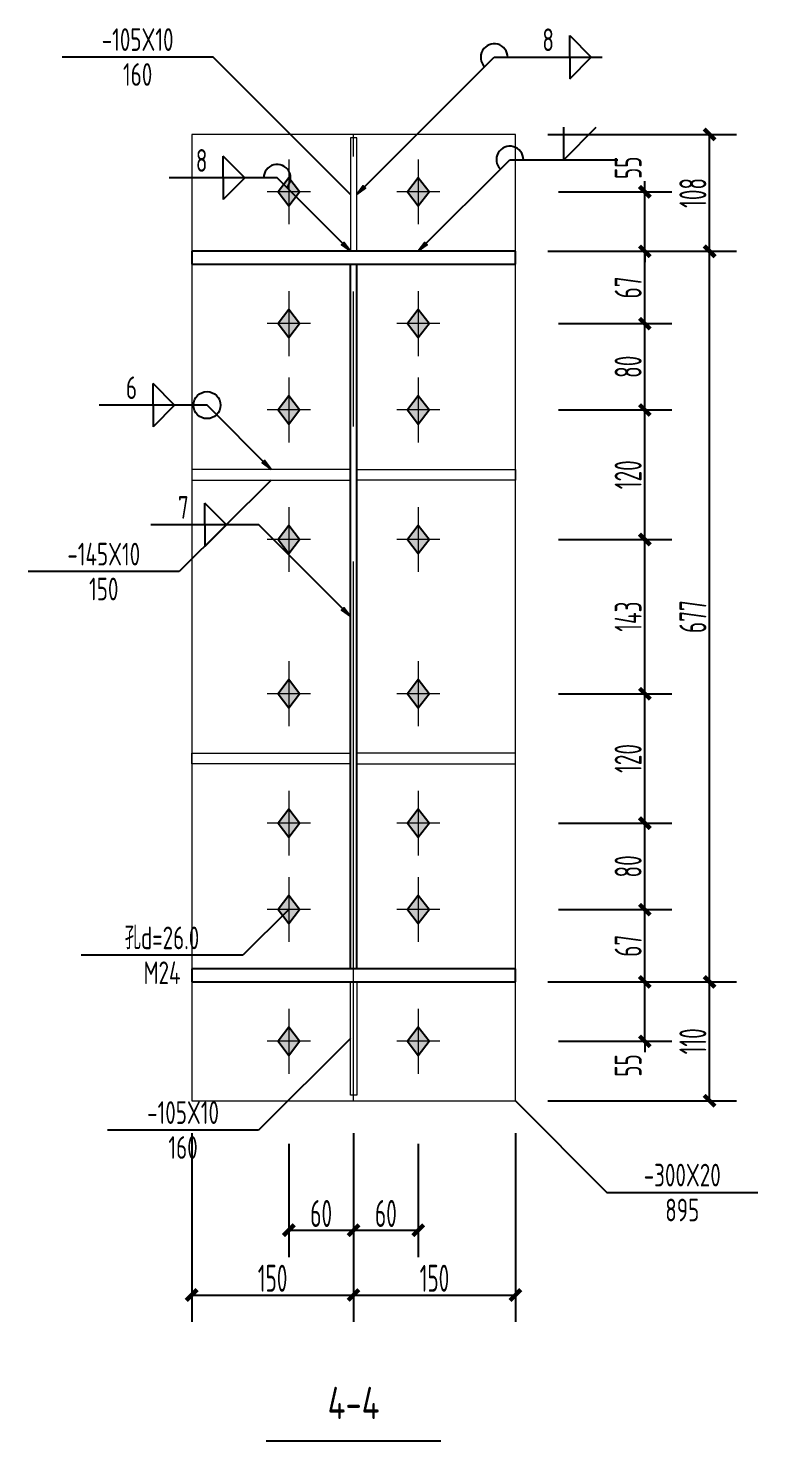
# Model space of a CAD drawing. Extents: x 447413 to 2975780, y -1432727 to 1301644.
# Drawn here: x 2661071 to 2667832, y -1248918 to -1235834 of the extents above; entities that cross this region are included whole.
import ezdxf
from ezdxf.enums import TextEntityAlignment as Align

# ---------------------------------------------------------------- set-up
doc = ezdxf.new("R2010")
doc.units = 0
doc.header["$LTSCALE"] = 1000
doc.header["$MEASUREMENT"] = 0
doc.linetypes.add('线型6', pattern=[8.75, 5, -1.25, 1.25, -1.25])
for name, color, linetype in [('10', 7, 'Continuous'), ('尺寸标注', 253, 'Continuous'), ('焊缝标注', 253, 'Continuous'), ('螺栓孔标注', 253, 'Continuous'), ('钢板标注', 253, 'Continuous')]:
    doc.layers.add(name, color=color, linetype=linetype)
doc.layers.add('20', color=2, linetype='Continuous', lineweight=18)
doc.styles.add('PkpmHz', font='Pkpmeng', dxfattribs={"width": 0.6, "bigfont": 'hztxt'})
doc.dimstyles.new('Pkpm_1.00', dxfattribs={"dimtxt": 250, "dimasz": 100, "dimexe": 250, "dimexo": 0.0625, "dimgap": 30, "dimtad": 1, "dimdec": 0, "dimrnd": 5, "dimzin": 0, "dimdsep": 46, "dimtxsty": 'PkpmHz', "dimblk1": 'ARCHTICK', "dimblk2": 'ARCHTICK', "dimsah": 1, "dimcen": 0.09, "dimadec": 0, "dimazin": 0, "dimtfac": 1, "dimtdec": 0, "dimtmove": 2, "dimatfit": 1, "dimfxl": 0, "dimtolj": 1, "dimtzin": 0, "dimarcsym": 0})

# ---------------------------------------------------------------- blocks, each defined once
blk = doc.blocks.new('_ArchTick')
at = {"color": 0, "linetype": 'ByBlock', "const_width": 0.4}
blk.add_lwpolyline([(-0.5, -0.5), (0.5, 0.5)], dxfattribs=at)
blk = doc.blocks.new('*D1333')
at = {"layer": 'Defpoints', "color": 0, "linetype": 'Continuous', "transparency": 16777216}
for p in [(2665586, -1237350), (2666786, -1237350), (2665586, -1237900)]:
    blk.add_point(p, dxfattribs=at)
at = {"layer": '尺寸标注', "color": 0, "linetype": 'Continuous', "lineweight": -2, "transparency": 16777216}
for p, q in [((2665986, -1237350), (2667036, -1237350)), ((2666786, -1237350), (2666786, -1237250)), ((2666786, -1237900), (2666786, -1237350)), ((2665986, -1237900), (2667036, -1237900)), ((2666786, -1237900), (2666786, -1238000))]:
    blk.add_line(p, q, dxfattribs=at)
at = {"layer": '尺寸标注', "color": 0, "linetype": 'Continuous', "lineweight": -2, "transparency": 16777216, "xscale": 100, "yscale": 100, "zscale": 100}
for p, rotation in [((2666786, -1237350), 270), ((2666786, -1237900), 90)]:
    blk.add_blockref('_ArchTick', p, dxfattribs=dict(at, rotation=rotation))
at = {"layer": '尺寸标注', "color": 0, "linetype": 'Continuous', "transparency": 16777216, "insert": (2666631, -1237126), "char_height": 250, "attachment_point": 5, "rotation": 90, "style": 'PkpmHz'}
blk.add_mtext('\\A1;55', dxfattribs=at)
blk = doc.blocks.new('*D1334')
at = {"layer": 'Defpoints', "color": 0, "linetype": 'Continuous', "transparency": 16777216}
for p in [(2665586, -1237900), (2666786, -1237900), (2665586, -1238570)]:
    blk.add_point(p, dxfattribs=at)
at = {"layer": '尺寸标注', "color": 0, "linetype": 'Continuous', "lineweight": -2, "transparency": 16777216}
for p, q in [((2665986, -1237900), (2667036, -1237900)), ((2666786, -1238570), (2666786, -1237900)), ((2665986, -1238570), (2667036, -1238570))]:
    blk.add_line(p, q, dxfattribs=at)
at = {"layer": '尺寸标注', "color": 0, "linetype": 'Continuous', "lineweight": -2, "transparency": 16777216, "xscale": 100, "yscale": 100, "zscale": 100}
for p, rotation in [((2666786, -1237900), 90), ((2666786, -1238570), 270)]:
    blk.add_blockref('_ArchTick', p, dxfattribs=dict(at, rotation=rotation))
at = {"layer": '尺寸标注', "color": 0, "linetype": 'Continuous', "transparency": 16777216, "insert": (2666631, -1238235), "char_height": 250, "attachment_point": 5, "rotation": 90, "style": 'PkpmHz'}
blk.add_mtext('\\A1;67', dxfattribs=at)
blk = doc.blocks.new('*D1335')
at = {"layer": 'Defpoints', "color": 0, "linetype": 'Continuous', "transparency": 16777216}
for p in [(2665586, -1239370), (2666786, -1239370), (2665586, -1240570)]:
    blk.add_point(p, dxfattribs=at)
at = {"layer": '尺寸标注', "color": 0, "linetype": 'Continuous', "lineweight": -2, "transparency": 16777216}
for p, q in [((2665986, -1239370), (2667036, -1239370)), ((2666786, -1240570), (2666786, -1239370)), ((2665986, -1240570), (2667036, -1240570))]:
    blk.add_line(p, q, dxfattribs=at)
at = {"layer": '尺寸标注', "color": 0, "linetype": 'Continuous', "lineweight": -2, "transparency": 16777216, "xscale": 100, "yscale": 100, "zscale": 100}
for p, rotation in [((2666786, -1239370), 90), ((2666786, -1240570), 270)]:
    blk.add_blockref('_ArchTick', p, dxfattribs=dict(at, rotation=rotation))
at = {"layer": '尺寸标注', "color": 0, "linetype": 'Continuous', "transparency": 16777216, "insert": (2666631, -1239970), "char_height": 250, "attachment_point": 5, "rotation": 90, "style": 'PkpmHz'}
blk.add_mtext('\\A1;120', dxfattribs=at)
blk = doc.blocks.new('*D1336')
at = {"layer": 'Defpoints', "color": 0, "linetype": 'Continuous', "transparency": 16777216}
for p in [(2665586, -1238570), (2666786, -1238570), (2665586, -1239370)]:
    blk.add_point(p, dxfattribs=at)
at = {"layer": '尺寸标注', "color": 0, "linetype": 'Continuous', "lineweight": -2, "transparency": 16777216}
for p, q in [((2665986, -1238570), (2667036, -1238570)), ((2666786, -1239370), (2666786, -1238570)), ((2665986, -1239370), (2667036, -1239370))]:
    blk.add_line(p, q, dxfattribs=at)
at = {"layer": '尺寸标注', "color": 0, "linetype": 'Continuous', "lineweight": -2, "transparency": 16777216, "xscale": 100, "yscale": 100, "zscale": 100}
for p, rotation in [((2666786, -1238570), 90), ((2666786, -1239370), 270)]:
    blk.add_blockref('_ArchTick', p, dxfattribs=dict(at, rotation=rotation))
at = {"layer": '尺寸标注', "color": 0, "linetype": 'Continuous', "transparency": 16777216, "insert": (2666631, -1238970), "char_height": 250, "attachment_point": 5, "rotation": 90, "style": 'PkpmHz'}
blk.add_mtext('\\A1;80', dxfattribs=at)
blk = doc.blocks.new('*D1337')
at = {"layer": 'Defpoints', "color": 0, "linetype": 'Continuous', "transparency": 16777216}
for p in [(2665586, -1244668), (2666786, -1244668), (2665586, -1245218)]:
    blk.add_point(p, dxfattribs=at)
at = {"layer": '尺寸标注', "color": 0, "linetype": 'Continuous', "lineweight": -2, "transparency": 16777216}
for p, q in [((2665986, -1244668), (2667036, -1244668)), ((2666786, -1244668), (2666786, -1244568)), ((2666786, -1245218), (2666786, -1244668)), ((2665986, -1245218), (2667036, -1245218)), ((2666786, -1245218), (2666786, -1245318))]:
    blk.add_line(p, q, dxfattribs=at)
at = {"layer": '尺寸标注', "color": 0, "linetype": 'Continuous', "lineweight": -2, "transparency": 16777216, "xscale": 100, "yscale": 100, "zscale": 100}
for p, rotation in [((2666786, -1244668), 270), ((2666786, -1245218), 90)]:
    blk.add_blockref('_ArchTick', p, dxfattribs=dict(at, rotation=rotation))
at = {"layer": '尺寸标注', "color": 0, "linetype": 'Continuous', "transparency": 16777216, "insert": (2666631, -1245442), "char_height": 250, "attachment_point": 5, "rotation": 90, "style": 'PkpmHz'}
blk.add_mtext('\\A1;55', dxfattribs=at)
blk = doc.blocks.new('*D1338')
at = {"layer": 'Defpoints', "color": 0, "linetype": 'Continuous', "transparency": 16777216}
for p in [(2665586, -1243998), (2666786, -1243998), (2665586, -1244668)]:
    blk.add_point(p, dxfattribs=at)
at = {"layer": '尺寸标注', "color": 0, "linetype": 'Continuous', "lineweight": -2, "transparency": 16777216}
for p, q in [((2665986, -1243998), (2667036, -1243998)), ((2666786, -1244668), (2666786, -1243998)), ((2665986, -1244668), (2667036, -1244668))]:
    blk.add_line(p, q, dxfattribs=at)
at = {"layer": '尺寸标注', "color": 0, "linetype": 'Continuous', "lineweight": -2, "transparency": 16777216, "xscale": 100, "yscale": 100, "zscale": 100}
for p, rotation in [((2666786, -1243998), 90), ((2666786, -1244668), 270)]:
    blk.add_blockref('_ArchTick', p, dxfattribs=dict(at, rotation=rotation))
at = {"layer": '尺寸标注', "color": 0, "linetype": 'Continuous', "transparency": 16777216, "insert": (2666631, -1244333), "char_height": 250, "attachment_point": 5, "rotation": 90, "style": 'PkpmHz'}
blk.add_mtext('\\A1;67', dxfattribs=at)
blk = doc.blocks.new('*D1339')
at = {"layer": 'Defpoints', "color": 0, "linetype": 'Continuous', "transparency": 16777216}
for p in [(2665586, -1243198), (2666786, -1243198), (2665586, -1243998)]:
    blk.add_point(p, dxfattribs=at)
at = {"layer": '尺寸标注', "color": 0, "linetype": 'Continuous', "lineweight": -2, "transparency": 16777216}
for p, q in [((2665986, -1243198), (2667036, -1243198)), ((2666786, -1243998), (2666786, -1243198)), ((2665986, -1243998), (2667036, -1243998))]:
    blk.add_line(p, q, dxfattribs=at)
at = {"layer": '尺寸标注', "color": 0, "linetype": 'Continuous', "lineweight": -2, "transparency": 16777216, "xscale": 100, "yscale": 100, "zscale": 100}
for p, rotation in [((2666786, -1243198), 90), ((2666786, -1243998), 270)]:
    blk.add_blockref('_ArchTick', p, dxfattribs=dict(at, rotation=rotation))
at = {"layer": '尺寸标注', "color": 0, "linetype": 'Continuous', "transparency": 16777216, "insert": (2666631, -1243598), "char_height": 250, "attachment_point": 5, "rotation": 90, "style": 'PkpmHz'}
blk.add_mtext('\\A1;80', dxfattribs=at)
blk = doc.blocks.new('*D1340')
at = {"layer": 'Defpoints', "color": 0, "linetype": 'Continuous', "transparency": 16777216}
for p in [(2665586, -1241998), (2666786, -1241998), (2665586, -1243198)]:
    blk.add_point(p, dxfattribs=at)
at = {"layer": '尺寸标注', "color": 0, "linetype": 'Continuous', "lineweight": -2, "transparency": 16777216}
for p, q in [((2665986, -1241998), (2667036, -1241998)), ((2666786, -1243198), (2666786, -1241998)), ((2665986, -1243198), (2667036, -1243198))]:
    blk.add_line(p, q, dxfattribs=at)
at = {"layer": '尺寸标注', "color": 0, "linetype": 'Continuous', "lineweight": -2, "transparency": 16777216, "xscale": 100, "yscale": 100, "zscale": 100}
for p, rotation in [((2666786, -1241998), 90), ((2666786, -1243198), 270)]:
    blk.add_blockref('_ArchTick', p, dxfattribs=dict(at, rotation=rotation))
at = {"layer": '尺寸标注', "color": 0, "linetype": 'Continuous', "transparency": 16777216, "insert": (2666631, -1242598), "char_height": 250, "attachment_point": 5, "rotation": 90, "style": 'PkpmHz'}
blk.add_mtext('\\A1;120', dxfattribs=at)
blk = doc.blocks.new('*D1341')
at = {"layer": 'Defpoints', "color": 0, "linetype": 'Continuous', "transparency": 16777216}
for p in [(2665586, -1240570), (2666786, -1240570), (2665586, -1241998)]:
    blk.add_point(p, dxfattribs=at)
at = {"layer": '尺寸标注', "color": 0, "linetype": 'Continuous', "lineweight": -2, "transparency": 16777216}
for p, q in [((2665986, -1240570), (2667036, -1240570)), ((2666786, -1241998), (2666786, -1240570)), ((2665986, -1241998), (2667036, -1241998))]:
    blk.add_line(p, q, dxfattribs=at)
at = {"layer": '尺寸标注', "color": 0, "linetype": 'Continuous', "lineweight": -2, "transparency": 16777216, "xscale": 100, "yscale": 100, "zscale": 100}
for p, rotation in [((2666786, -1240570), 90), ((2666786, -1241998), 270)]:
    blk.add_blockref('_ArchTick', p, dxfattribs=dict(at, rotation=rotation))
at = {"layer": '尺寸标注', "color": 0, "linetype": 'Continuous', "transparency": 16777216, "insert": (2666631, -1241284), "char_height": 250, "attachment_point": 5, "rotation": 90, "style": 'PkpmHz'}
blk.add_mtext('\\A1;143', dxfattribs=at)
blk = doc.blocks.new('*D1342')
at = {"layer": 'Defpoints', "color": 0, "linetype": 'Continuous', "transparency": 16777216}
for p in [(2663486, -1245768), (2664086, -1245768), (2664086, -1246968)]:
    blk.add_point(p, dxfattribs=at)
at = {"layer": '尺寸标注', "color": 0, "linetype": 'Continuous', "lineweight": -2, "transparency": 16777216}
for p, q in [((2663486, -1246168), (2663486, -1247218)), ((2664086, -1246168), (2664086, -1247218)), ((2663486, -1246968), (2664086, -1246968))]:
    blk.add_line(p, q, dxfattribs=at)
at = {"layer": '尺寸标注', "color": 0, "linetype": 'Continuous', "lineweight": -2, "transparency": 16777216, "xscale": 100, "yscale": 100, "zscale": 100, "rotation": 180}
blk.add_blockref('_ArchTick', (2663486, -1246968), dxfattribs=at)
at = {"layer": '尺寸标注', "color": 0, "linetype": 'Continuous', "lineweight": -2, "transparency": 16777216, "xscale": 100, "yscale": 100, "zscale": 100}
blk.add_blockref('_ArchTick', (2664086, -1246968), dxfattribs=at)
at = {"layer": '尺寸标注', "color": 0, "linetype": 'Continuous', "transparency": 16777216, "insert": (2663786, -1246813), "char_height": 250, "attachment_point": 5, "style": 'PkpmHz'}
blk.add_mtext('\\A1;60', dxfattribs=at)
blk = doc.blocks.new('*D1343')
at = {"layer": 'Defpoints', "color": 0, "linetype": 'Continuous', "transparency": 16777216}
for p in [(2664086, -1245768), (2664686, -1245768), (2664686, -1246968)]:
    blk.add_point(p, dxfattribs=at)
at = {"layer": '尺寸标注', "color": 0, "linetype": 'Continuous', "lineweight": -2, "transparency": 16777216}
for p, q in [((2664086, -1246168), (2664086, -1247218)), ((2664686, -1246168), (2664686, -1247218)), ((2664086, -1246968), (2664686, -1246968))]:
    blk.add_line(p, q, dxfattribs=at)
at = {"layer": '尺寸标注', "color": 0, "linetype": 'Continuous', "lineweight": -2, "transparency": 16777216, "xscale": 100, "yscale": 100, "zscale": 100, "rotation": 180}
blk.add_blockref('_ArchTick', (2664086, -1246968), dxfattribs=at)
at = {"layer": '尺寸标注', "color": 0, "linetype": 'Continuous', "lineweight": -2, "transparency": 16777216, "xscale": 100, "yscale": 100, "zscale": 100}
blk.add_blockref('_ArchTick', (2664686, -1246968), dxfattribs=at)
at = {"layer": '尺寸标注', "color": 0, "linetype": 'Continuous', "transparency": 16777216, "insert": (2664386, -1246813), "char_height": 250, "attachment_point": 5, "style": 'PkpmHz'}
blk.add_mtext('\\A1;60', dxfattribs=at)
blk = doc.blocks.new('*D1344')
at = {"layer": 'Defpoints', "color": 0, "linetype": 'Continuous', "transparency": 16777216}
for p in [(2662586, -1245768), (2664086, -1245768), (2664086, -1247568)]:
    blk.add_point(p, dxfattribs=at)
at = {"layer": '尺寸标注', "color": 0, "linetype": 'Continuous', "lineweight": -2, "transparency": 16777216}
for p, q in [((2662586, -1246068), (2662586, -1247818)), ((2664086, -1246068), (2664086, -1247818)), ((2662586, -1247568), (2664086, -1247568))]:
    blk.add_line(p, q, dxfattribs=at)
at = {"layer": '尺寸标注', "color": 0, "linetype": 'Continuous', "lineweight": -2, "transparency": 16777216, "xscale": 100, "yscale": 100, "zscale": 100, "rotation": 180}
blk.add_blockref('_ArchTick', (2662586, -1247568), dxfattribs=at)
at = {"layer": '尺寸标注', "color": 0, "linetype": 'Continuous', "lineweight": -2, "transparency": 16777216, "xscale": 100, "yscale": 100, "zscale": 100}
blk.add_blockref('_ArchTick', (2664086, -1247568), dxfattribs=at)
at = {"layer": '尺寸标注', "color": 0, "linetype": 'Continuous', "transparency": 16777216, "insert": (2663336, -1247413), "char_height": 250, "attachment_point": 5, "style": 'PkpmHz'}
blk.add_mtext('\\A1;150', dxfattribs=at)
blk = doc.blocks.new('*D1345')
at = {"layer": 'Defpoints', "color": 0, "linetype": 'Continuous', "transparency": 16777216}
for p in [(2664086, -1245768), (2665586, -1245768), (2665586, -1247568)]:
    blk.add_point(p, dxfattribs=at)
at = {"layer": '尺寸标注', "color": 0, "linetype": 'Continuous', "lineweight": -2, "transparency": 16777216}
for p, q in [((2664086, -1246068), (2664086, -1247818)), ((2665586, -1246068), (2665586, -1247818)), ((2664086, -1247568), (2665586, -1247568))]:
    blk.add_line(p, q, dxfattribs=at)
at = {"layer": '尺寸标注', "color": 0, "linetype": 'Continuous', "lineweight": -2, "transparency": 16777216, "xscale": 100, "yscale": 100, "zscale": 100, "rotation": 180}
blk.add_blockref('_ArchTick', (2664086, -1247568), dxfattribs=at)
at = {"layer": '尺寸标注', "color": 0, "linetype": 'Continuous', "lineweight": -2, "transparency": 16777216, "xscale": 100, "yscale": 100, "zscale": 100}
blk.add_blockref('_ArchTick', (2665586, -1247568), dxfattribs=at)
at = {"layer": '尺寸标注', "color": 0, "linetype": 'Continuous', "transparency": 16777216, "insert": (2664836, -1247413), "char_height": 250, "attachment_point": 5, "style": 'PkpmHz'}
blk.add_mtext('\\A1;150', dxfattribs=at)
blk = doc.blocks.new('*D1346')
at = {"layer": 'Defpoints', "color": 0, "linetype": 'Continuous', "transparency": 16777216}
for p in [(2665586, -1244668), (2667386, -1244668), (2665586, -1245768)]:
    blk.add_point(p, dxfattribs=at)
at = {"layer": '尺寸标注', "color": 0, "linetype": 'Continuous', "lineweight": -2, "transparency": 16777216}
for p, q in [((2665886, -1244668), (2667636, -1244668)), ((2667386, -1245768), (2667386, -1244668)), ((2665886, -1245768), (2667636, -1245768))]:
    blk.add_line(p, q, dxfattribs=at)
at = {"layer": '尺寸标注', "color": 0, "linetype": 'Continuous', "lineweight": -2, "transparency": 16777216, "xscale": 100, "yscale": 100, "zscale": 100}
for p, rotation in [((2667386, -1244668), 90), ((2667386, -1245768), 270)]:
    blk.add_blockref('_ArchTick', p, dxfattribs=dict(at, rotation=rotation))
at = {"layer": '尺寸标注', "color": 0, "linetype": 'Continuous', "transparency": 16777216, "insert": (2667231, -1245218), "char_height": 250, "attachment_point": 5, "rotation": 90, "style": 'PkpmHz'}
blk.add_mtext('\\A1;110', dxfattribs=at)
blk = doc.blocks.new('*D1347')
at = {"layer": 'Defpoints', "color": 0, "linetype": 'Continuous', "transparency": 16777216}
for p in [(2665586, -1237900), (2667386, -1237900), (2665586, -1244668)]:
    blk.add_point(p, dxfattribs=at)
at = {"layer": '尺寸标注', "color": 0, "linetype": 'Continuous', "lineweight": -2, "transparency": 16777216}
for p, q in [((2665886, -1237900), (2667636, -1237900)), ((2667386, -1244668), (2667386, -1237900)), ((2665886, -1244668), (2667636, -1244668))]:
    blk.add_line(p, q, dxfattribs=at)
at = {"layer": '尺寸标注', "color": 0, "linetype": 'Continuous', "lineweight": -2, "transparency": 16777216, "xscale": 100, "yscale": 100, "zscale": 100}
for p, rotation in [((2667386, -1237900), 90), ((2667386, -1244668), 270)]:
    blk.add_blockref('_ArchTick', p, dxfattribs=dict(at, rotation=rotation))
at = {"layer": '尺寸标注', "color": 0, "linetype": 'Continuous', "transparency": 16777216, "insert": (2667231, -1241284), "char_height": 250, "attachment_point": 5, "rotation": 90, "style": 'PkpmHz'}
blk.add_mtext('\\A1;677', dxfattribs=at)
blk = doc.blocks.new('*D1348')
at = {"layer": 'Defpoints', "color": 0, "linetype": 'Continuous', "transparency": 16777216}
for p in [(2665586, -1236818), (2667386, -1236818), (2665586, -1237900)]:
    blk.add_point(p, dxfattribs=at)
at = {"layer": '尺寸标注', "color": 0, "linetype": 'Continuous', "lineweight": -2, "transparency": 16777216}
for p, q in [((2665886, -1236818), (2667636, -1236818)), ((2667386, -1237900), (2667386, -1236818)), ((2665886, -1237900), (2667636, -1237900))]:
    blk.add_line(p, q, dxfattribs=at)
at = {"layer": '尺寸标注', "color": 0, "linetype": 'Continuous', "lineweight": -2, "transparency": 16777216, "xscale": 100, "yscale": 100, "zscale": 100}
for p, rotation in [((2667386, -1236818), 90), ((2667386, -1237900), 270)]:
    blk.add_blockref('_ArchTick', p, dxfattribs=dict(at, rotation=rotation))
at = {"layer": '尺寸标注', "color": 0, "linetype": 'Continuous', "transparency": 16777216, "insert": (2667231, -1237359), "char_height": 250, "attachment_point": 5, "rotation": 90, "style": 'PkpmHz'}
blk.add_mtext('\\A1;108', dxfattribs=at)

msp = doc.modelspace()

# ---------------------------------------------------------------- hatches: boundary and pattern name
at = {"layer": '10'}
for points in [[(2663486.3, -1237220), (2663386.3, -1237350), (2663486.3, -1237480), (2663586.3, -1237350)], [(2664686.3, -1237220), (2664586.3, -1237350), (2664686.3, -1237480), (2664786.3, -1237350)], [(2663486.3, -1238440), (2663386.3, -1238570), (2663486.3, -1238700), (2663586.3, -1238570)], [(2664686.3, -1238440), (2664586.3, -1238570), (2664686.3, -1238700), (2664786.3, -1238570)], [(2663486.3, -1239240), (2663386.3, -1239370), (2663486.3, -1239500), (2663586.3, -1239370)], [(2664686.3, -1239240), (2664586.3, -1239370), (2664686.3, -1239500), (2664786.3, -1239370)], [(2663486.3, -1240440), (2663386.3, -1240570), (2663486.3, -1240700), (2663586.3, -1240570)], [(2664686.3, -1240440), (2664586.3, -1240570), (2664686.3, -1240700), (2664786.3, -1240570)], [(2663486.3, -1241868), (2663386.3, -1241998), (2663486.3, -1242128), (2663586.3, -1241998)], [(2664686.3, -1241868), (2664586.3, -1241998), (2664686.3, -1242128), (2664786.3, -1241998)], [(2663486.3, -1243068), (2663386.3, -1243198), (2663486.3, -1243328), (2663586.3, -1243198)], [(2664686.3, -1243068), (2664586.3, -1243198), (2664686.3, -1243328), (2664786.3, -1243198)], [(2663486.3, -1243868), (2663386.3, -1243998), (2663486.3, -1244128), (2663586.3, -1243998)], [(2664686.3, -1243868), (2664586.3, -1243998), (2664686.3, -1244128), (2664786.3, -1243998)], [(2663486.3, -1245088), (2663386.3, -1245218), (2663486.3, -1245348), (2663586.3, -1245218)], [(2664686.3, -1245088), (2664586.3, -1245218), (2664686.3, -1245348), (2664786.3, -1245218)]]:
    msp.add_hatch(color=1, dxfattribs=at).paths.add_polyline_path(points)
at = {"layer": '焊缝标注'}
for points in [[(2664116.3, -1237375), (2664197.6, -1237314.9), (2664176.4, -1237293.7)], [(2664056.3, -1237900), (2663996.2, -1237818.6), (2663975, -1237839.8)], [(2664686.3, -1237900), (2664767.6, -1237839.9), (2664746.4, -1237818.7)], [(2663321.3, -1239920), (2663261.2, -1239838.6), (2663240, -1239859.8)], [(2664056.3, -1241284), (2663996.2, -1241202.6), (2663975, -1241223.8)]]:
    msp.add_hatch(color=256, dxfattribs=at).paths.add_polyline_path(points)

# ---------------------------------------------------------------- linework, layer by layer
at = {"layer": '10', "linetype": '线型6', "lineweight": 18}
msp.add_line((2664086.3, -1245773.1, 126000), (2664086.3, -1236813.1, 126000), dxfattribs=at)
at = {"layer": '10', "color": 9, "lineweight": 18}
for p, q in [((2663486.3, -1237050, 126000), (2663486.3, -1237650, 126000)), ((2664686.3, -1237050, 126000), (2664686.3, -1237650, 126000)), ((2663686.3, -1237350, 126000), (2663286.3, -1237350, 126000)), ((2664886.3, -1237350, 126000), (2664486.3, -1237350, 126000)), ((2663486.3, -1238270, 126000), (2663486.3, -1238870, 126000)), ((2664686.3, -1238270, 126000), (2664686.3, -1238870, 126000)), ((2663686.3, -1238570, 126000), (2663286.3, -1238570, 126000)), ((2664886.3, -1238570, 126000), (2664486.3, -1238570, 126000)), ((2663486.3, -1239070, 126000), (2663486.3, -1239670, 126000)), ((2664686.3, -1239070, 126000), (2664686.3, -1239670, 126000)), ((2663686.3, -1239370, 126000), (2663286.3, -1239370, 126000)), ((2664886.3, -1239370, 126000), (2664486.3, -1239370, 126000)), ((2663486.3, -1240270, 126000), (2663486.3, -1240870, 126000)), ((2664686.3, -1240270, 126000), (2664686.3, -1240870, 126000)), ((2663686.3, -1240570, 126000), (2663286.3, -1240570, 126000)), ((2664886.3, -1240570, 126000), (2664486.3, -1240570, 126000)), ((2663486.3, -1241698, 126000), (2663486.3, -1242298, 126000)), ((2664686.3, -1241698, 126000), (2664686.3, -1242298, 126000)), ((2663686.3, -1241998, 126000), (2663286.3, -1241998, 126000)), ((2664886.3, -1241998, 126000), (2664486.3, -1241998, 126000)), ((2663486.3, -1242898, 126000), (2663486.3, -1243498, 126000)), ((2664686.3, -1242898, 126000), (2664686.3, -1243498, 126000)), ((2663686.3, -1243198, 126000), (2663286.3, -1243198, 126000)), ((2664886.3, -1243198, 126000), (2664486.3, -1243198, 126000)), ((2663486.3, -1243698, 126000), (2663486.3, -1244298, 126000)), ((2664686.3, -1243698, 126000), (2664686.3, -1244298, 126000)), ((2663686.3, -1243998, 126000), (2663286.3, -1243998, 126000)), ((2664886.3, -1243998, 126000), (2664486.3, -1243998, 126000)), ((2663486.3, -1244918, 126000), (2663486.3, -1245518, 126000)), ((2664686.3, -1244918, 126000), (2664686.3, -1245518, 126000)), ((2663686.3, -1245218, 126000), (2663286.3, -1245218, 126000)), ((2664886.3, -1245218, 126000), (2664486.3, -1245218, 126000))]:
    msp.add_line(p, q, dxfattribs=at)
at = {"layer": '10', "color": 3}
for p, q in [((2665586.3, -1237900, 126000), (2662586.3, -1237900, 126000)), ((2662586.3, -1237900, 126000), (2662586.3, -1238020, 126000)), ((2665586.3, -1238020, 126000), (2665586.3, -1237900, 126000)), ((2662586.3, -1238020, 126000), (2665586.3, -1238020, 126000)), ((2664056.3, -1244548, 126000), (2664056.3, -1238020, 126000)), ((2664116.3, -1244548, 126000), (2664116.3, -1238020, 126000)), ((2665586.3, -1244548, 126000), (2662586.3, -1244548, 126000)), ((2662586.3, -1244548, 126000), (2662586.3, -1244668, 126000)), ((2665586.3, -1244668, 126000), (2665586.3, -1244548, 126000)), ((2662586.3, -1244668, 126000), (2665586.3, -1244668, 126000))]:
    msp.add_line(p, q, dxfattribs=at)
at = {"layer": '10'}
msp.add_line((2663276.3, -1248918.1, 126000), (2664896.3, -1248918.1, 126000), dxfattribs=at)
at = {"layer": '10', "color": 1, "linetype": 'Continuous', "elevation": 126000}
for points in [[(2663486.3, -1237220), (2663386.3, -1237350), (2663486.3, -1237480), (2663586.3, -1237350)], [(2664686.3, -1237220), (2664586.3, -1237350), (2664686.3, -1237480), (2664786.3, -1237350)], [(2663486.3, -1238440), (2663386.3, -1238570), (2663486.3, -1238700), (2663586.3, -1238570)], [(2664686.3, -1238440), (2664586.3, -1238570), (2664686.3, -1238700), (2664786.3, -1238570)], [(2663486.3, -1239240), (2663386.3, -1239370), (2663486.3, -1239500), (2663586.3, -1239370)], [(2664686.3, -1239240), (2664586.3, -1239370), (2664686.3, -1239500), (2664786.3, -1239370)], [(2663486.3, -1240440), (2663386.3, -1240570), (2663486.3, -1240700), (2663586.3, -1240570)], [(2664686.3, -1240440), (2664586.3, -1240570), (2664686.3, -1240700), (2664786.3, -1240570)], [(2663486.3, -1241868), (2663386.3, -1241998), (2663486.3, -1242128), (2663586.3, -1241998)], [(2664686.3, -1241868), (2664586.3, -1241998), (2664686.3, -1242128), (2664786.3, -1241998)], [(2663486.3, -1243068), (2663386.3, -1243198), (2663486.3, -1243328), (2663586.3, -1243198)], [(2664686.3, -1243068), (2664586.3, -1243198), (2664686.3, -1243328), (2664786.3, -1243198)], [(2663486.3, -1243868), (2663386.3, -1243998), (2663486.3, -1244128), (2663586.3, -1243998)], [(2664686.3, -1243868), (2664586.3, -1243998), (2664686.3, -1244128), (2664786.3, -1243998)], [(2663486.3, -1245088), (2663386.3, -1245218), (2663486.3, -1245348), (2663586.3, -1245218)], [(2664686.3, -1245088), (2664586.3, -1245218), (2664686.3, -1245348), (2664786.3, -1245218)]]:
    msp.add_lwpolyline(points, close=True, dxfattribs=at)
at = {"layer": '20'}
for p, q in [((2665586.3, -1236818.1, 126000), (2662586.3, -1236818.1, 126000)), ((2662586.3, -1236818.1, 126000), (2662586.3, -1245768.1, 126000)), ((2665586.3, -1245768.1, 126000), (2665586.3, -1236818.1, 126000)), ((2664116.3, -1236850, 126000), (2664056.3, -1236850, 126000)), ((2664056.3, -1236850, 126000), (2664056.3, -1237900, 126000)), ((2664116.3, -1237900, 126000), (2664116.3, -1236850, 126000)), ((2664056.3, -1237900, 126000), (2664116.3, -1237900, 126000)), ((2664056.3, -1239920, 126000), (2662586.3, -1239920, 126000)), ((2662586.3, -1239920, 126000), (2662586.3, -1240020, 126000)), ((2664056.3, -1240020, 126000), (2664056.3, -1239920, 126000)), ((2664116.3, -1239920, 126000), (2665586.3, -1239920, 126000)), ((2664116.3, -1240020, 126000), (2664116.3, -1239920, 126000)), ((2665586.3, -1239920, 126000), (2665586.3, -1240020, 126000)), ((2662586.3, -1240020, 126000), (2664056.3, -1240020, 126000)), ((2665586.3, -1240020, 126000), (2664116.3, -1240020, 126000)), ((2662586.3, -1242648, 126000), (2662586.3, -1242548, 126000)), ((2662586.3, -1242548, 126000), (2664056.3, -1242548, 126000)), ((2664056.3, -1242548, 126000), (2664056.3, -1242648, 126000)), ((2665586.3, -1242548, 126000), (2664116.3, -1242548, 126000)), ((2664116.3, -1242548, 126000), (2664116.3, -1242648, 126000)), ((2665586.3, -1242648, 126000), (2665586.3, -1242548, 126000)), ((2664056.3, -1242648, 126000), (2662586.3, -1242648, 126000)), ((2664116.3, -1242648, 126000), (2665586.3, -1242648, 126000)), ((2664056.3, -1244668, 126000), (2664116.3, -1244668, 126000)), ((2664056.3, -1245718, 126000), (2664056.3, -1244668, 126000)), ((2664116.3, -1244668, 126000), (2664116.3, -1245718, 126000)), ((2664116.3, -1245718, 126000), (2664056.3, -1245718, 126000)), ((2662586.3, -1245768.1, 126000), (2665586.3, -1245768.1, 126000))]:
    msp.add_line(p, q, dxfattribs=at)
at = {"layer": '焊缝标注'}
for p, q in [((2666089.6, -1235902.7, 126000), (2666289.6, -1236102.7, 126000)), ((2666089.6, -1236102.7, 126000), (2666089.6, -1235902.7, 126000)), ((2664116.3, -1237375, 126000), (2665389.6, -1236102.7, 126000)), ((2665389.6, -1236102.7, 126000), (2666389.6, -1236102.7, 126000)), ((2666089.6, -1236302.7, 126000), (2666289.6, -1236102.7, 126000)), ((2666089.6, -1236102.7, 126000), (2666089.6, -1236302.7, 126000)), ((2666035.1, -1237051.8, 126000), (2666035.1, -1236751.8, 126000)), ((2666035.1, -1237051.8, 126000), (2666335.1, -1236751.8, 126000)), ((2663078.2, -1237220.3, 126000), (2662878.2, -1237020.3, 126000)), ((2662878.2, -1237220.3, 126000), (2662878.2, -1237020.3, 126000)), ((2664686.3, -1237900, 126000), (2665535.1, -1237051.8, 126000)), ((2665535.1, -1237051.8, 126000), (2666535.1, -1237051.8, 126000)), ((2663378.2, -1237220.3, 126000), (2662378.2, -1237220.3, 126000)), ((2663078.2, -1237220.3, 126000), (2662878.2, -1237420.3, 126000)), ((2662878.2, -1237220.3, 126000), (2662878.2, -1237420.3, 126000)), ((2664056.3, -1237900, 126000), (2663378.2, -1237220.3, 126000)), ((2662428, -1239325.3, 126000), (2662228, -1239125.3, 126000)), ((2662228, -1239325.3, 126000), (2662228, -1239125.3, 126000)), ((2662728, -1239325.3, 126000), (2661728, -1239325.3, 126000)), ((2662428, -1239325.3, 126000), (2662228, -1239525.3, 126000)), ((2662228, -1239325.3, 126000), (2662228, -1239525.3, 126000)), ((2663321.3, -1239920, 126000), (2662728, -1239325.3, 126000)), ((2662908.7, -1240434.5, 126000), (2662708.7, -1240234.5, 126000)), ((2662708.7, -1240434.5, 126000), (2662708.7, -1240234.5, 126000)), ((2663208.7, -1240434.5, 126000), (2662208.7, -1240434.5, 126000)), ((2662908.7, -1240434.5, 126000), (2662708.7, -1240634.5, 126000)), ((2662708.7, -1240434.5, 126000), (2662708.7, -1240634.5, 126000)), ((2664056.3, -1241284, 126000), (2663208.7, -1240434.5, 126000))]:
    msp.add_line(p, q, dxfattribs=at)
at = {"layer": '焊缝标注', "linetype": 'Continuous', "elevation": 126000}
for points in [[(2664116.3, -1237375), (2664197.6, -1237314.9), (2664176.4, -1237293.7)], [(2664056.3, -1237900), (2663996.2, -1237818.6), (2663975, -1237839.8)], [(2664686.3, -1237900), (2664767.6, -1237839.9), (2664746.4, -1237818.7)], [(2663321.3, -1239920), (2663261.2, -1239838.6), (2663240, -1239859.8)], [(2664056.3, -1241284), (2663996.2, -1241202.6), (2663975, -1241223.8)]]:
    msp.add_lwpolyline(points, close=True, dxfattribs=at)
at = {"layer": '焊缝标注'}
msp.add_circle((2662728, -1239325.3, 126000), 125, dxfattribs=at)
for centre, start, end in [((2665389.6, -1236102.7, 126000), 0, 224.97719), ((2665535.1, -1237051.8, 126000), 0, 224.9772), ((2663378.2, -1237220.3, 126000), 314.93158, 180)]:
    msp.add_arc(centre, 125, start, end, dxfattribs=at)
at = {"layer": '螺栓孔标注'}
for p, q in [((2663486.3, -1243998, 126000), (2663061.1, -1244421.5, 126000)), ((2663061.1, -1244421.5, 126000), (2661561.1, -1244421.5, 126000))]:
    msp.add_line(p, q, dxfattribs=at)
at = {"layer": '螺栓孔标注', "const_width": 0.1, "elevation": 126000}
msp.add_lwpolyline([(2663486.3, -1243998, 1), (2663486.2, -1243998, 1)], format="xyb", close=True, dxfattribs=at)
at = {"layer": '钢板标注'}
for p, q in [((2662785, -1236100.6, 126000), (2661385, -1236100.6, 126000)), ((2664056.3, -1237375, 126000), (2662785, -1236100.6, 126000)), ((2663321.3, -1240020, 126000), (2662471, -1240866.8, 126000)), ((2662471, -1240866.8, 126000), (2661071, -1240866.8, 126000)), ((2664056.3, -1245193, 126000), (2663206, -1246039.9, 126000)), ((2665586.3, -1245768.1, 126000), (2666432.4, -1246618.9, 126000)), ((2663206, -1246039.9, 126000), (2661806, -1246039.9, 126000)), ((2666432.4, -1246618.9, 126000), (2667832.4, -1246618.9, 126000))]:
    msp.add_line(p, q, dxfattribs=at)
at = {"layer": '钢板标注', "const_width": 0.1, "elevation": 126000}
for points in [[(2664056.3, -1237375, 1), (2664056.2, -1237375, 1)], [(2663321.3, -1240020, 1), (2663321.2, -1240020, 1)], [(2664056.3, -1245193, 1), (2664056.2, -1245193, 1)], [(2665586.3, -1245768.1, 1), (2665586.2, -1245768.1, 1)]]:
    msp.add_lwpolyline(points, format="xyb", close=True, dxfattribs=at)

# ---------------------------------------------------------------- texts
at = {"layer": '10', "style": 'PkpmHz', "width": 0.77}
msp.add_text('4-4', height=300, dxfattribs=at).set_placement((2664086.3, -1248568.1, 126000), align=Align.MIDDLE_CENTER)
at = {"layer": '焊缝标注', "style": 'PkpmHz', "width": 0.71}
for s, p in [('8', (2665889.6, -1236046.1, 126000)), ('8', (2662678.2, -1237163.7, 126000)), ('6', (2662028, -1239268.7, 126000)), ('7', (2662508.7, -1240377.8, 126000))]:
    msp.add_text(s, height=210, dxfattribs=at).set_placement(p, align=Align.CENTER)
at = {"layer": '螺栓孔标注', "style": 'PkpmHz', "width": 0.71}
msp.add_text('孔d=26.0', height=210, dxfattribs=at).set_placement((2662311.1, -1244364.9, 126000), align=Align.CENTER)
msp.add_text('M24', height=210, dxfattribs=at).set_placement((2662311.1, -1244478.1, 126000), align=Align.TOP_CENTER)
at = {"layer": '钢板标注', "style": 'PkpmHz', "width": 0.71}
for s, p in [('-105X10', (2662085, -1236044, 126000)), ('-145X10', (2661771, -1240810.2, 126000)), ('-105X10', (2662506, -1245983.3, 126000)), ('-300X20', (2667132.4, -1246562.3, 126000))]:
    msp.add_text(s, height=210, dxfattribs=at).set_placement(p, align=Align.CENTER)
for s, p in [('160', (2662085, -1236157.3, 126000)), ('150', (2661771, -1240923.4, 126000)), ('160', (2662506, -1246096.5, 126000)), ('895', (2667132.4, -1246675.6, 126000))]:
    msp.add_text(s, height=210, dxfattribs=at).set_placement(p, align=Align.TOP_CENTER)

# ---------------------------------------------------------------- dimensions: what is measured, and where the dimension line sits
at = {"layer": '尺寸标注', "linetype": 'Continuous'}
for base, p1, p2, text, override, picture, middle in [((2667386.3, -1236818.1, 126000), (2665586.3, -1237900, 126000), (2665586.3, -1236818.1, 126000), '108', {"dimexo": 300, "dimtih": 0, "dimtoh": 0}, '*D1348', (2667231.3, -1237359, 126000)), ((2666786.3, -1237900, 126000), (2665586.3, -1238570, 126000), (2665586.3, -1237900, 126000), '67', {"dimexo": 400, "dimtih": 0, "dimtoh": 0}, '*D1334', (2666631.3, -1238235, 126000)), ((2667386.3, -1237900, 126000), (2665586.3, -1244668, 126000), (2665586.3, -1237900, 126000), '677', {"dimexo": 300, "dimtih": 0, "dimtoh": 0}, '*D1347', (2667231.3, -1241284, 126000)), ((2666786.3, -1238570, 126000), (2665586.3, -1239370, 126000), (2665586.3, -1238570, 126000), '80', {"dimexo": 400, "dimtih": 0, "dimtoh": 0}, '*D1336', (2666631.3, -1238970, 126000)), ((2666786.3, -1239370, 126000), (2665586.3, -1240570, 126000), (2665586.3, -1239370, 126000), '120', {"dimexo": 400, "dimtih": 0, "dimtoh": 0}, '*D1335', (2666631.3, -1239970, 126000)), ((2666786.3, -1240570, 126000), (2665586.3, -1241998, 126000), (2665586.3, -1240570, 126000), '143', {"dimexo": 400, "dimtih": 0, "dimtoh": 0}, '*D1341', (2666631.3, -1241284, 126000)), ((2666786.3, -1241998, 126000), (2665586.3, -1243198, 126000), (2665586.3, -1241998, 126000), '120', {"dimexo": 400, "dimtih": 0, "dimtoh": 0}, '*D1340', (2666631.3, -1242598, 126000)), ((2666786.3, -1243198, 126000), (2665586.3, -1243998, 126000), (2665586.3, -1243198, 126000), '80', {"dimexo": 400, "dimtih": 0, "dimtoh": 0}, '*D1339', (2666631.3, -1243598, 126000)), ((2666786.3, -1243998, 126000), (2665586.3, -1244668, 126000), (2665586.3, -1243998, 126000), '67', {"dimexo": 400, "dimtih": 0, "dimtoh": 0}, '*D1338', (2666631.3, -1244333, 126000)), ((2667386.3, -1244668, 126000), (2665586.3, -1245768.1, 126000), (2665586.3, -1244668, 126000), '110', {"dimexo": 300, "dimtih": 0, "dimtoh": 0}, '*D1346', (2667231.3, -1245218.1, 126000))]:
    dim = msp.add_linear_dim(base=base, p1=p1, p2=p2, angle=90, text=text, dimstyle='Pkpm_1.00', override=override, dxfattribs=at)
    dim.commit()
    dim.dimension.update_dxf_attribs({"geometry": picture, "text_midpoint": middle})
for base, p1, p2, picture, middle in [((2666786.3, -1237350, 126000), (2665586.3, -1237900, 126000), (2665586.3, -1237350, 126000), '*D1333', (2666631, -1237126.3, 126000)), ((2666786.3, -1244668, 126000), (2665586.3, -1245218, 126000), (2665586.3, -1244668, 126000), '*D1337', (2666631, -1245441.7, 126000))]:
    dim = msp.add_linear_dim(base=base, p1=p1, p2=p2, angle=90, text='55', dimstyle='Pkpm_1.00', override={"dimexo": 400, "dimtih": 0, "dimtoh": 0}, dxfattribs=at)
    dim.commit()
    dim.dimension.update_dxf_attribs({"geometry": picture, "text_midpoint": middle, "dimtype": 128})
for base, p1, p2, text, override, picture, middle in [((2664086.3, -1247568.1, 126000), (2662586.3, -1245768.1, 126000), (2664086.3, -1245768.1, 126000), '150', {"dimexo": 300, "dimtih": 0, "dimtoh": 0}, '*D1344', (2663336.3, -1247413.1, 126000)), ((2664086.3, -1246968.1, 126000), (2663486.3, -1245768.1, 126000), (2664086.3, -1245768.1, 126000), '60', {"dimexo": 400, "dimtih": 0, "dimtoh": 0}, '*D1342', (2663786.3, -1246813.1, 126000)), ((2664686.3, -1246968.1, 126000), (2664086.3, -1245768.1, 126000), (2664686.3, -1245768.1, 126000), '60', {"dimexo": 400, "dimtih": 0, "dimtoh": 0}, '*D1343', (2664386.3, -1246813.1, 126000)), ((2665586.3, -1247568.1, 126000), (2664086.3, -1245768.1, 126000), (2665586.3, -1245768.1, 126000), '150', {"dimexo": 300, "dimtih": 0, "dimtoh": 0}, '*D1345', (2664836.3, -1247413.1, 126000))]:
    dim = msp.add_linear_dim(base=base, p1=p1, p2=p2, text=text, dimstyle='Pkpm_1.00', override=override, dxfattribs=at)
    dim.commit()
    dim.dimension.update_dxf_attribs({"geometry": picture, "text_midpoint": middle})

doc.saveas('drawing.dxf')
